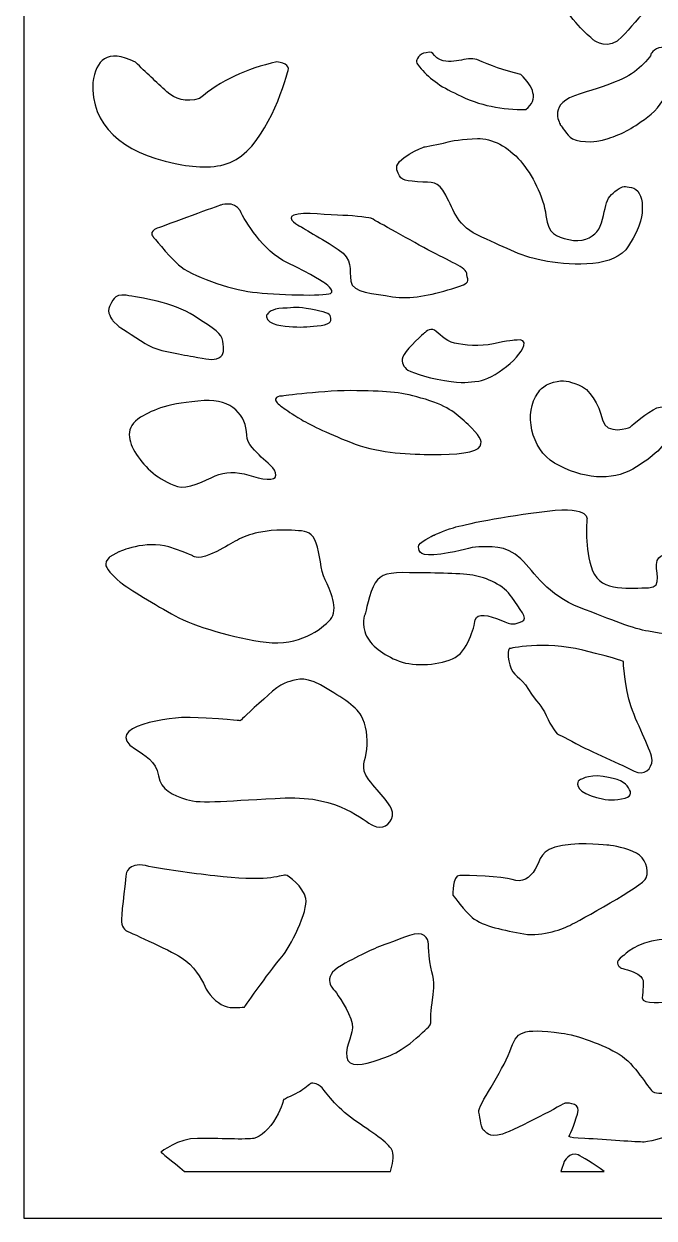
# Model space of a CAD drawing. Header units: centimetres. Extents: x -15.7 to -8.7, y -9 to 9.
# Drawn here: x -15.652 to -13.485, y -9 to -4.895 of the extents above; entities that cross this region are included whole.
import ezdxf

# ---------------------------------------------------------------- set-up
doc = ezdxf.new("R2010")
doc.units = ezdxf.units.CM
doc.header["$MEASUREMENT"] = 0
doc.layers.add('layer 1', color=7, linetype='Continuous')

msp = doc.modelspace()

# ---------------------------------------------------------------- linework, layer by layer
at = {"layer": 'layer 1', "color": 250, "lineweight": 30}
for points, knots in [([(-15.65204, 9.00077), (-15.65204, 9.00077), (-8.7077, 9.00077), (-8.7077, 9.00077), (-8.7077, 9.00077), (-8.7077, 9.00077), (-8.7077, -9.00021), (-8.7077, -9.00021), (-8.7077, -9.00021), (-8.7077, -9.00021), (-15.65204, -9.00021), (-15.65204, -9.00021), (-15.65204, -9.00021), (-15.65204, -9.00021), (-15.65204, 9.00077), (-15.65204, 9.00077)], [0, 0, 0, 0, 0.2, 0.2, 0.2, 0.2, 0.4, 0.4, 0.4, 0.4, 0.6, 0.6, 0.6, 0.6, 1, 1, 1, 1]), ([(-13.53683, -4.53692), (-13.53683, -4.53692), (-13.66994, -4.64125), (-13.7203, -4.69863), (-13.7203, -4.69863), (-13.77068, -4.75601), (-13.82463, -4.77688), (-13.79226, -4.83686), (-13.79226, -4.83686), (-13.75988, -4.89684), (-13.69153, -4.95162), (-13.69153, -4.95162), (-13.69153, -4.95162), (-13.69153, -4.95162), (-13.64116, -4.99074), (-13.59439, -4.93858), (-13.59439, -4.93858), (-13.54763, -4.88641), (-13.4361, -4.75861), (-13.4361, -4.75861), (-13.4361, -4.75861), (-13.4361, -4.75861), (-13.46128, -4.67777), (-13.46128, -4.63864), (-13.46128, -4.63864), (-13.46128, -4.59952), (-13.45768, -4.55257), (-13.45768, -4.55257), (-13.45768, -4.55257), (-13.45768, -4.55257), (-13.44718, -4.51957), (-13.47048, -4.51827), (-13.47048, -4.51827), (-13.49378, -4.51697), (-13.53683, -4.53692), (-13.53683, -4.53692)], [0, 0, 0, 0, 0.1, 0.1, 0.1, 0.1, 0.2, 0.2, 0.2, 0.2, 0.3, 0.3, 0.3, 0.3, 0.4, 0.4, 0.4, 0.4, 0.5, 0.5, 0.5, 0.5, 0.6, 0.6, 0.6, 0.6, 0.7, 0.7, 0.7, 0.7, 0.8, 0.8, 0.8, 0.8, 1, 1, 1, 1]), ([(-13.80749, -5.24136), (-13.80928, -5.23226), (-13.85409, -5.16988), (-13.73937, -5.13479), (-13.73937, -5.13479), (-13.62465, -5.0997), (-13.56907, -5.08021), (-13.52784, -5.03862), (-13.52784, -5.03862), (-13.48661, -4.99703), (-13.50031, -5.0044), (-13.49309, -4.99392), (-13.49309, -4.99392), (-13.48588, -4.98344), (-13.4543, -4.96511), (-13.43445, -4.98147), (-13.43445, -4.98147), (-13.41462, -4.99784), (-13.40334, -5.00701), (-13.40334, -5.03484), (-13.40334, -5.03484), (-13.40334, -5.06267), (-13.44281, -5.16845), (-13.50689, -5.21492), (-13.50689, -5.21492), (-13.57099, -5.26138), (-13.59324, -5.27171), (-13.64309, -5.28913), (-13.64309, -5.28913), (-13.69293, -5.30655), (-13.75702, -5.30139), (-13.77394, -5.28396), (-13.77394, -5.28396), (-13.79084, -5.26654), (-13.80749, -5.24136), (-13.80749, -5.24136)], [0, 0, 0, 0, 0.1, 0.1, 0.1, 0.1, 0.2, 0.2, 0.2, 0.2, 0.3, 0.3, 0.3, 0.3, 0.4, 0.4, 0.4, 0.4, 0.5, 0.5, 0.5, 0.5, 0.6, 0.6, 0.6, 0.6, 0.7, 0.7, 0.7, 0.7, 0.8, 0.8, 0.8, 0.8, 1, 1, 1, 1]), ([(-15.41543, -5.0958), (-15.40278, -5.02019), (-15.36724, -4.97773), (-15.26844, -5.02692), (-15.26844, -5.02692), (-15.23259, -5.06071), (-15.19674, -5.09451), (-15.16089, -5.1283), (-15.16089, -5.1283), (-15.13163, -5.15278), (-15.09637, -5.16533), (-15.04796, -5.15169), (-15.04796, -5.15169), (-14.97626, -5.09061), (-14.88785, -5.04859), (-14.78265, -5.02563), (-14.78265, -5.02563), (-14.7486, -5.0291), (-14.73606, -5.04124), (-14.74501, -5.06202), (-14.74501, -5.06202), (-14.76827, -5.14269), (-14.8333, -5.32467), (-14.94219, -5.37132), (-14.94219, -5.37132), (-14.99628, -5.39449), (-15.07068, -5.3869), (-15.13221, -5.37522), (-15.13221, -5.37522), (-15.31807, -5.33633), (-15.42083, -5.24211), (-15.41543, -5.0958)], [0, 0, 0, 0, 0.1111111, 0.1111111, 0.1111111, 0.1111111, 0.2222222, 0.2222222, 0.2222222, 0.2222222, 0.3333333, 0.3333333, 0.3333333, 0.3333333, 0.4444444, 0.4444444, 0.4444444, 0.4444444, 0.5555556, 0.5555556, 0.5555556, 0.5555556, 0.6666667, 0.6666667, 0.6666667, 0.6666667, 0.7777778, 0.7777778, 0.7777778, 0.7777778, 1, 1, 1, 1]), ([(-14.29503, -5.00853), (-14.28931, -5.00142), (-14.28129, -4.99597), (-14.26868, -4.99386), (-14.26868, -4.99386), (-14.25079, -4.99083), (-14.24839, -4.993), (-14.23988, -5.00328), (-14.23988, -5.00328), (-14.23619, -5.00773), (-14.23248, -5.01185), (-14.22874, -5.01393), (-14.22874, -5.01393), (-14.18004, -5.04106), (-14.12849, -5.00361), (-14.0943, -5.01783), (-14.0943, -5.01783), (-14.04492, -5.03837), (-14.00405, -5.05482), (-13.94273, -5.06852), (-13.94273, -5.06852), (-13.9004, -5.11159), (-13.88035, -5.15316), (-13.9258, -5.18938), (-13.9258, -5.18938), (-14.00623, -5.18997), (-14.08498, -5.17635), (-14.16063, -5.13739), (-14.16063, -5.13739), (-14.22121, -5.11051), (-14.26308, -5.07833), (-14.29128, -5.04231), (-14.29128, -5.04231), (-14.30242, -5.02807), (-14.30707, -5.02347), (-14.29503, -5.00853)], [0, 0, 0, 0, 0.1, 0.1, 0.1, 0.1, 0.2, 0.2, 0.2, 0.2, 0.3, 0.3, 0.3, 0.3, 0.4, 0.4, 0.4, 0.4, 0.5, 0.5, 0.5, 0.5, 0.6, 0.6, 0.6, 0.6, 0.7, 0.7, 0.7, 0.7, 0.8, 0.8, 0.8, 0.8, 1, 1, 1, 1]), ([(-14.27506, -5.31752), (-14.27506, -5.31752), (-14.38277, -5.35947), (-14.36942, -5.39625), (-14.36942, -5.39625), (-14.35607, -5.43304), (-14.35251, -5.43239), (-14.29821, -5.43756), (-14.29821, -5.43756), (-14.24392, -5.44271), (-14.23056, -5.43045), (-14.20118, -5.48402), (-14.20118, -5.48402), (-14.17181, -5.53758), (-14.16558, -5.5892), (-14.07747, -5.62792), (-14.07747, -5.62792), (-13.98934, -5.66664), (-13.94038, -5.69697), (-13.85137, -5.71117), (-13.85137, -5.71117), (-13.76236, -5.72537), (-13.61905, -5.73376), (-13.57277, -5.65825), (-13.57277, -5.65825), (-13.52648, -5.58275), (-13.5247, -5.55307), (-13.52559, -5.5208), (-13.52559, -5.5208), (-13.52648, -5.48853), (-13.53984, -5.46014), (-13.56298, -5.45691), (-13.56298, -5.45691), (-13.58612, -5.45369), (-13.59057, -5.45046), (-13.61193, -5.4653), (-13.61193, -5.4653), (-13.6333, -5.48015), (-13.64398, -5.4924), (-13.6511, -5.51886), (-13.6511, -5.51886), (-13.65822, -5.54532), (-13.66355, -5.58856), (-13.68136, -5.60921), (-13.68136, -5.60921), (-13.69916, -5.62985), (-13.73388, -5.64793), (-13.77839, -5.63631), (-13.77839, -5.63631), (-13.8229, -5.6247), (-13.84782, -5.62082), (-13.85671, -5.55371), (-13.85671, -5.55371), (-13.86562, -5.4866), (-13.90389, -5.41303), (-13.94483, -5.36592), (-13.94483, -5.36592), (-13.98578, -5.31881), (-14.04275, -5.28655), (-14.09259, -5.28913), (-14.09259, -5.28913), (-14.14244, -5.29171), (-14.18338, -5.29623), (-14.20118, -5.30203), (-14.20118, -5.30203), (-14.21899, -5.30784), (-14.27506, -5.31752), (-14.27506, -5.31752)], [0, 0, 0, 0, 0.0555556, 0.0555556, 0.0555556, 0.0555556, 0.1111111, 0.1111111, 0.1111111, 0.1111111, 0.1666667, 0.1666667, 0.1666667, 0.1666667, 0.2222222, 0.2222222, 0.2222222, 0.2222222, 0.2777778, 0.2777778, 0.2777778, 0.2777778, 0.3333333, 0.3333333, 0.3333333, 0.3333333, 0.3888889, 0.3888889, 0.3888889, 0.3888889, 0.4444444, 0.4444444, 0.4444444, 0.4444444, 0.5, 0.5, 0.5, 0.5, 0.5555556, 0.5555556, 0.5555556, 0.5555556, 0.6111111, 0.6111111, 0.6111111, 0.6111111, 0.6666667, 0.6666667, 0.6666667, 0.6666667, 0.7222222, 0.7222222, 0.7222222, 0.7222222, 0.7777778, 0.7777778, 0.7777778, 0.7777778, 0.8333333, 0.8333333, 0.8333333, 0.8333333, 0.8888889, 0.8888889, 0.8888889, 0.8888889, 1, 1, 1, 1]), ([(-15.2079, -5.62598), (-15.2079, -5.62598), (-15.22482, -5.60921), (-15.19366, -5.59759), (-15.19366, -5.59759), (-15.16251, -5.58598), (-14.97737, -5.51821), (-14.97737, -5.51821), (-14.97737, -5.51821), (-14.97737, -5.51821), (-14.92751, -5.5008), (-14.90882, -5.53693), (-14.90882, -5.53693), (-14.89014, -5.57307), (-14.83227, -5.67503), (-14.74504, -5.71633), (-14.74504, -5.71633), (-14.65781, -5.75763), (-14.61865, -5.78538), (-14.61865, -5.78538), (-14.61865, -5.78538), (-14.61865, -5.78538), (-14.57859, -5.81184), (-14.59818, -5.82151), (-14.59818, -5.82151), (-14.61776, -5.8312), (-14.78778, -5.82668), (-14.8661, -5.817), (-14.8661, -5.817), (-14.94443, -5.80732), (-15.07883, -5.76086), (-15.11978, -5.72343), (-15.11978, -5.72343), (-15.16073, -5.68599), (-15.2079, -5.62598), (-15.2079, -5.62598)], [0, 0, 0, 0, 0.1, 0.1, 0.1, 0.1, 0.2, 0.2, 0.2, 0.2, 0.3, 0.3, 0.3, 0.3, 0.4, 0.4, 0.4, 0.4, 0.5, 0.5, 0.5, 0.5, 0.6, 0.6, 0.6, 0.6, 0.7, 0.7, 0.7, 0.7, 0.8, 0.8, 0.8, 0.8, 1, 1, 1, 1]), ([(-14.70378, -5.58965), (-14.70378, -5.58965), (-14.75398, -5.56366), (-14.7235, -5.55197), (-14.7235, -5.55197), (-14.69302, -5.54027), (-14.59801, -5.55326), (-14.55499, -5.55326), (-14.55499, -5.55326), (-14.51197, -5.55326), (-14.4564, -5.56366), (-14.4564, -5.56366), (-14.4564, -5.56366), (-14.4564, -5.56366), (-14.3363, -5.63124), (-14.2628, -5.67153), (-14.2628, -5.67153), (-14.18931, -5.71181), (-14.12836, -5.7313), (-14.12836, -5.756), (-14.12836, -5.756), (-14.12836, -5.78069), (-14.10505, -5.78329), (-14.18035, -5.80539), (-14.18035, -5.80539), (-14.25564, -5.82747), (-14.32195, -5.84307), (-14.3847, -5.83268), (-14.3847, -5.83268), (-14.44745, -5.82228), (-14.52272, -5.81968), (-14.5281, -5.77939), (-14.5281, -5.77939), (-14.53348, -5.7391), (-14.51914, -5.70401), (-14.57112, -5.67023), (-14.57112, -5.67023), (-14.62311, -5.63644), (-14.70378, -5.58965), (-14.70378, -5.58965)], [0, 0, 0, 0, 0.0909091, 0.0909091, 0.0909091, 0.0909091, 0.1818182, 0.1818182, 0.1818182, 0.1818182, 0.2727273, 0.2727273, 0.2727273, 0.2727273, 0.3636364, 0.3636364, 0.3636364, 0.3636364, 0.4545455, 0.4545455, 0.4545455, 0.4545455, 0.5454545, 0.5454545, 0.5454545, 0.5454545, 0.6363636, 0.6363636, 0.6363636, 0.6363636, 0.7272727, 0.7272727, 0.7272727, 0.7272727, 0.8181818, 0.8181818, 0.8181818, 0.8181818, 1, 1, 1, 1]), ([(-15.34588, -5.91574), (-15.34943, -5.91251), (-15.36813, -5.88411), (-15.35744, -5.86669), (-15.35744, -5.86669), (-15.34676, -5.84927), (-15.34588, -5.82151), (-15.30048, -5.82797), (-15.30048, -5.82797), (-15.25508, -5.83442), (-15.13848, -5.8512), (-15.06639, -5.89896), (-15.06639, -5.89896), (-14.99427, -5.94671), (-14.97113, -5.95768), (-14.96758, -5.98608), (-14.96758, -5.98608), (-14.96402, -6.01447), (-14.96135, -6.03318), (-14.98182, -6.04286), (-14.98182, -6.04286), (-15.00229, -6.05254), (-15.02276, -6.04738), (-15.06993, -6.03835), (-15.06993, -6.03835), (-15.11711, -6.02931), (-15.19366, -6.02028), (-15.23551, -5.99381), (-15.23551, -5.99381), (-15.27733, -5.96736), (-15.32717, -5.9338), (-15.32717, -5.9338), (-15.32717, -5.9338), (-15.32717, -5.9338), (-15.34588, -5.91574), (-15.34588, -5.91574)], [0, 0, 0, 0, 0.1, 0.1, 0.1, 0.1, 0.2, 0.2, 0.2, 0.2, 0.3, 0.3, 0.3, 0.3, 0.4, 0.4, 0.4, 0.4, 0.5, 0.5, 0.5, 0.5, 0.6, 0.6, 0.6, 0.6, 0.7, 0.7, 0.7, 0.7, 0.8, 0.8, 0.8, 0.8, 1, 1, 1, 1]), ([(-14.81003, -5.88863), (-14.81003, -5.88863), (-14.80291, -5.87443), (-14.76107, -5.8725), (-14.76107, -5.8725), (-14.71923, -5.87056), (-14.713, -5.86604), (-14.66493, -5.87572), (-14.66493, -5.87572), (-14.61687, -5.8854), (-14.59996, -5.88992), (-14.59729, -5.90154), (-14.59729, -5.90154), (-14.59462, -5.91315), (-14.59283, -5.92606), (-14.63022, -5.93122), (-14.63022, -5.93122), (-14.6676, -5.93638), (-14.68987, -5.93832), (-14.72725, -5.93574), (-14.72725, -5.93574), (-14.75806, -5.93362), (-14.81228, -5.93154), (-14.81804, -5.90154), (-14.81804, -5.90154), (-14.81953, -5.89375), (-14.81003, -5.88863), (-14.81003, -5.88863)], [0, 0, 0, 0, 0.125, 0.125, 0.125, 0.125, 0.25, 0.25, 0.25, 0.25, 0.375, 0.375, 0.375, 0.375, 0.5, 0.5, 0.5, 0.5, 0.625, 0.625, 0.625, 0.625, 0.75, 0.75, 0.75, 0.75, 1, 1, 1, 1]), ([(-14.08725, -6.12288), (-14.12731, -6.12675), (-14.1371, -6.13256), (-14.20563, -6.12094), (-14.20563, -6.12094), (-14.27418, -6.10933), (-14.32668, -6.09126), (-14.33737, -6.08029), (-14.33737, -6.08029), (-14.34806, -6.06932), (-14.35874, -6.05447), (-14.34449, -6.03125), (-14.34449, -6.03125), (-14.33026, -6.00801), (-14.27596, -5.95832), (-14.27596, -5.95832), (-14.27596, -5.95832), (-14.27596, -5.95832), (-14.25548, -5.93767), (-14.24036, -5.94735), (-14.24036, -5.94735), (-14.22522, -5.95703), (-14.20475, -5.98542), (-14.17092, -5.99252), (-14.17092, -5.99252), (-14.1371, -5.99962), (-14.08369, -6.00479), (-14.03741, -5.99446), (-14.03741, -5.99446), (-13.99112, -5.98413), (-13.95996, -5.9822), (-13.95996, -5.9822), (-13.95996, -5.9822), (-13.95996, -5.9822), (-13.93148, -5.97704), (-13.93148, -5.99123), (-13.93148, -5.99123), (-13.93148, -6.03666), (-14.04229, -6.11854), (-14.08725, -6.12288)], [0, 0, 0, 0, 0.0909091, 0.0909091, 0.0909091, 0.0909091, 0.1818182, 0.1818182, 0.1818182, 0.1818182, 0.2727273, 0.2727273, 0.2727273, 0.2727273, 0.3636364, 0.3636364, 0.3636364, 0.3636364, 0.4545455, 0.4545455, 0.4545455, 0.4545455, 0.5454545, 0.5454545, 0.5454545, 0.5454545, 0.6363636, 0.6363636, 0.6363636, 0.6363636, 0.7272727, 0.7272727, 0.7272727, 0.7272727, 0.8181818, 0.8181818, 0.8181818, 0.8181818, 1, 1, 1, 1]), ([(-14.76463, -6.1745), (-14.76463, -6.1745), (-14.62132, -6.15386), (-14.50738, -6.15579), (-14.50738, -6.15579), (-14.39345, -6.15773), (-14.35517, -6.16031), (-14.27151, -6.18547), (-14.27151, -6.18547), (-14.18783, -6.21065), (-14.16202, -6.2371), (-14.12464, -6.27259), (-14.12464, -6.27259), (-14.08725, -6.30808), (-14.073, -6.32551), (-14.0828, -6.3468), (-14.0828, -6.3468), (-14.09259, -6.3681), (-14.17003, -6.37649), (-14.2457, -6.3752), (-14.2457, -6.3752), (-14.32135, -6.37391), (-14.4255, -6.37197), (-14.51273, -6.33907), (-14.51273, -6.33907), (-14.59996, -6.30615), (-14.66404, -6.27518), (-14.69787, -6.25517), (-14.69787, -6.25517), (-14.7317, -6.23516), (-14.7486, -6.22291), (-14.76285, -6.21258), (-14.76285, -6.21258), (-14.77709, -6.20225), (-14.78866, -6.19193), (-14.78688, -6.18547), (-14.78688, -6.18547), (-14.78399, -6.17495), (-14.77652, -6.17558), (-14.76463, -6.1745)], [0, 0, 0, 0, 0.0909091, 0.0909091, 0.0909091, 0.0909091, 0.1818182, 0.1818182, 0.1818182, 0.1818182, 0.2727273, 0.2727273, 0.2727273, 0.2727273, 0.3636364, 0.3636364, 0.3636364, 0.3636364, 0.4545455, 0.4545455, 0.4545455, 0.4545455, 0.5454545, 0.5454545, 0.5454545, 0.5454545, 0.6363636, 0.6363636, 0.6363636, 0.6363636, 0.7272727, 0.7272727, 0.7272727, 0.7272727, 0.8181818, 0.8181818, 0.8181818, 0.8181818, 1, 1, 1, 1]), ([(-13.82721, -6.4045), (-13.73041, -6.46039), (-13.63002, -6.46688), (-13.55832, -6.42529), (-13.55832, -6.42529), (-13.48661, -6.3837), (-13.44422, -6.34343), (-13.42925, -6.29924), (-13.42925, -6.29924), (-13.41428, -6.25503), (-13.42904, -6.22125), (-13.43284, -6.22125), (-13.43284, -6.22125), (-13.43663, -6.22127), (-13.45076, -6.19917), (-13.4884, -6.22125), (-13.4884, -6.22125), (-13.52605, -6.24335), (-13.56907, -6.28234), (-13.56907, -6.28234), (-13.56907, -6.28234), (-13.56907, -6.28234), (-13.64974, -6.31093), (-13.66228, -6.25634), (-13.66228, -6.25634), (-13.67483, -6.20176), (-13.7071, -6.14848), (-13.74474, -6.13548), (-13.74474, -6.13548), (-13.78239, -6.12248), (-13.79315, -6.11729), (-13.83079, -6.12639), (-13.83079, -6.12639), (-13.86843, -6.13548), (-13.88457, -6.16407), (-13.88457, -6.16407), (-13.88457, -6.16407), (-13.93365, -6.22932), (-13.90879, -6.3574), (-13.82721, -6.4045)], [0, 0, 0, 0, 0.0909091, 0.0909091, 0.0909091, 0.0909091, 0.1818182, 0.1818182, 0.1818182, 0.1818182, 0.2727273, 0.2727273, 0.2727273, 0.2727273, 0.3636364, 0.3636364, 0.3636364, 0.3636364, 0.4545455, 0.4545455, 0.4545455, 0.4545455, 0.5454545, 0.5454545, 0.5454545, 0.5454545, 0.6363636, 0.6363636, 0.6363636, 0.6363636, 0.7272727, 0.7272727, 0.7272727, 0.7272727, 0.8181818, 0.8181818, 0.8181818, 0.8181818, 1, 1, 1, 1]), ([(-15.26486, -6.37461), (-15.29432, -6.3295), (-15.30653, -6.28134), (-15.25052, -6.24724), (-15.25052, -6.24724), (-15.20571, -6.21997), (-15.15372, -6.19786), (-15.03182, -6.19006), (-15.03182, -6.19006), (-14.93746, -6.18403), (-14.88591, -6.24149), (-14.88591, -6.3082), (-14.88591, -6.3082), (-14.88591, -6.33949), (-14.85352, -6.36557), (-14.83554, -6.38383), (-14.83554, -6.38383), (-14.81756, -6.40209), (-14.78517, -6.42295), (-14.78517, -6.44643), (-14.78517, -6.44643), (-14.78517, -6.4699), (-14.83554, -6.45946), (-14.87871, -6.44643), (-14.87871, -6.44643), (-14.92188, -6.43339), (-14.96145, -6.43339), (-14.99383, -6.44903), (-14.99383, -6.44903), (-15.02621, -6.46467), (-15.09456, -6.49598), (-15.12334, -6.48555), (-15.12334, -6.48555), (-15.19189, -6.4607), (-15.23333, -6.42285), (-15.26486, -6.37461)], [0, 0, 0, 0, 0.1, 0.1, 0.1, 0.1, 0.2, 0.2, 0.2, 0.2, 0.3, 0.3, 0.3, 0.3, 0.4, 0.4, 0.4, 0.4, 0.5, 0.5, 0.5, 0.5, 0.6, 0.6, 0.6, 0.6, 0.7, 0.7, 0.7, 0.7, 0.8, 0.8, 0.8, 0.8, 1, 1, 1, 1]), ([(-14.24308, -6.65272), (-14.24308, -6.65272), (-14.29686, -6.67741), (-14.29507, -6.69301), (-14.29507, -6.69301), (-14.29328, -6.7086), (-14.29149, -6.72809), (-14.21799, -6.7177), (-14.21799, -6.7177), (-14.1445, -6.70731), (-14.11761, -6.69301), (-14.08713, -6.69301), (-14.08713, -6.69301), (-14.05666, -6.69301), (-13.99391, -6.68391), (-13.94372, -6.7333), (-13.94372, -6.7333), (-13.89353, -6.78268), (-13.8523, -6.85806), (-13.74117, -6.90094), (-13.74117, -6.90094), (-13.63002, -6.94383), (-13.55473, -6.97502), (-13.50454, -6.98282), (-13.50454, -6.98282), (-13.45435, -6.99062), (-13.40954, -7.00751), (-13.37727, -6.96073), (-13.37727, -6.96073), (-13.345, -6.91394), (-13.33066, -6.86326), (-13.35396, -6.81387), (-13.35396, -6.81387), (-13.37727, -6.76449), (-13.43104, -6.7255), (-13.43104, -6.7255), (-13.43104, -6.7255), (-13.43104, -6.7255), (-13.46151, -6.7086), (-13.47407, -6.73979), (-13.47407, -6.73979), (-13.48661, -6.77098), (-13.44897, -6.83336), (-13.50454, -6.83336), (-13.50454, -6.83336), (-13.56011, -6.83336), (-13.66766, -6.85026), (-13.69635, -6.77488), (-13.69635, -6.77488), (-13.72504, -6.69951), (-13.71606, -6.60074), (-13.71606, -6.60074), (-13.71606, -6.60074), (-13.71606, -6.60074), (-13.69992, -6.55135), (-13.8523, -6.56954), (-13.8523, -6.56954), (-14.00467, -6.58774), (-14.13732, -6.61504), (-14.17496, -6.62673), (-14.17496, -6.62673), (-14.21261, -6.63842), (-14.24308, -6.65272), (-14.24308, -6.65272)], [0, 0, 0, 0, 0.0588235, 0.0588235, 0.0588235, 0.0588235, 0.1176471, 0.1176471, 0.1176471, 0.1176471, 0.1764706, 0.1764706, 0.1764706, 0.1764706, 0.2352941, 0.2352941, 0.2352941, 0.2352941, 0.2941176, 0.2941176, 0.2941176, 0.2941176, 0.3529412, 0.3529412, 0.3529412, 0.3529412, 0.4117647, 0.4117647, 0.4117647, 0.4117647, 0.4705882, 0.4705882, 0.4705882, 0.4705882, 0.5294118, 0.5294118, 0.5294118, 0.5294118, 0.5882353, 0.5882353, 0.5882353, 0.5882353, 0.6470588, 0.6470588, 0.6470588, 0.6470588, 0.7058824, 0.7058824, 0.7058824, 0.7058824, 0.7647059, 0.7647059, 0.7647059, 0.7647059, 0.8235294, 0.8235294, 0.8235294, 0.8235294, 0.8823529, 0.8823529, 0.8823529, 0.8823529, 1, 1, 1, 1]), ([(-15.32581, -6.70991), (-15.32581, -6.70991), (-15.23259, -6.66832), (-15.15372, -6.69301), (-15.15372, -6.69301), (-15.07484, -6.7177), (-15.06947, -6.7255), (-15.06947, -6.7255), (-15.06947, -6.7255), (-15.06947, -6.7255), (-15.04975, -6.73979), (-14.98881, -6.7086), (-14.98881, -6.7086), (-14.92785, -6.67741), (-14.90813, -6.65662), (-14.8454, -6.64362), (-14.8454, -6.64362), (-14.78265, -6.63063), (-14.73604, -6.63582), (-14.70737, -6.63713), (-14.70737, -6.63713), (-14.67869, -6.63842), (-14.65896, -6.64492), (-14.64642, -6.68001), (-14.64642, -6.68001), (-14.63387, -6.7151), (-14.63208, -6.77358), (-14.61594, -6.80607), (-14.61594, -6.80607), (-14.59981, -6.83857), (-14.56754, -6.90874), (-14.59801, -6.94254), (-14.59801, -6.94254), (-14.62849, -6.97632), (-14.70737, -7.0348), (-14.81851, -7.02051), (-14.81851, -7.02051), (-14.92965, -7.00621), (-15.06588, -6.96592), (-15.13221, -6.92954), (-15.13221, -6.92954), (-15.19853, -6.89314), (-15.29178, -6.83729), (-15.32043, -6.81387), (-15.32043, -6.81387), (-15.34909, -6.79045), (-15.37079, -6.76498), (-15.37079, -6.75271), (-15.37079, -6.75271), (-15.37079, -6.74045), (-15.35656, -6.72689), (-15.35656, -6.72689), (-15.35656, -6.72689), (-15.35656, -6.72689), (-15.32581, -6.70991), (-15.32581, -6.70991)], [0, 0, 0, 0, 0.0666667, 0.0666667, 0.0666667, 0.0666667, 0.1333333, 0.1333333, 0.1333333, 0.1333333, 0.2, 0.2, 0.2, 0.2, 0.2666667, 0.2666667, 0.2666667, 0.2666667, 0.3333333, 0.3333333, 0.3333333, 0.3333333, 0.4, 0.4, 0.4, 0.4, 0.4666667, 0.4666667, 0.4666667, 0.4666667, 0.5333333, 0.5333333, 0.5333333, 0.5333333, 0.6, 0.6, 0.6, 0.6, 0.6666667, 0.6666667, 0.6666667, 0.6666667, 0.7333333, 0.7333333, 0.7333333, 0.7333333, 0.8, 0.8, 0.8, 0.8, 0.8666667, 0.8666667, 0.8666667, 0.8666667, 1, 1, 1, 1]), ([(-14.47791, -6.92304), (-14.47791, -6.92304), (-14.46358, -6.84766), (-14.44385, -6.81647), (-14.44385, -6.81647), (-14.42413, -6.78528), (-14.39546, -6.78009), (-14.32555, -6.78138), (-14.32555, -6.78138), (-14.25564, -6.78268), (-14.15704, -6.78268), (-14.10863, -6.79048), (-14.10863, -6.79048), (-14.06024, -6.79828), (-14.00109, -6.82427), (-13.9742, -6.86586), (-13.9742, -6.86586), (-13.94731, -6.90745), (-13.91504, -6.93864), (-13.94014, -6.94903), (-13.94014, -6.94903), (-13.96524, -6.95942), (-13.97061, -6.96332), (-14.01184, -6.94513), (-14.01184, -6.94513), (-14.05307, -6.92694), (-14.0943, -6.91914), (-14.09968, -6.94383), (-14.09968, -6.94383), (-14.10505, -6.96853), (-14.12299, -7.0543), (-14.17855, -7.07769), (-14.17855, -7.07769), (-14.23412, -7.10108), (-14.32016, -7.10498), (-14.37215, -7.08159), (-14.37215, -7.08159), (-14.42413, -7.0582), (-14.46715, -7.02571), (-14.47971, -6.98412), (-14.47971, -6.98412), (-14.49225, -6.94254), (-14.47791, -6.92304), (-14.47791, -6.92304)], [0, 0, 0, 0, 0.0833333, 0.0833333, 0.0833333, 0.0833333, 0.1666667, 0.1666667, 0.1666667, 0.1666667, 0.25, 0.25, 0.25, 0.25, 0.3333333, 0.3333333, 0.3333333, 0.3333333, 0.4166667, 0.4166667, 0.4166667, 0.4166667, 0.5, 0.5, 0.5, 0.5, 0.5833333, 0.5833333, 0.5833333, 0.5833333, 0.6666667, 0.6666667, 0.6666667, 0.6666667, 0.75, 0.75, 0.75, 0.75, 0.8333333, 0.8333333, 0.8333333, 0.8333333, 1, 1, 1, 1]), ([(-13.98315, -7.0426), (-13.98315, -7.0426), (-13.86306, -7.01531), (-13.73041, -7.0478), (-13.73041, -7.0478), (-13.59775, -7.08029), (-13.59058, -7.08678), (-13.59058, -7.08678), (-13.59058, -7.08678), (-13.59058, -7.08678), (-13.587, -7.17516), (-13.56369, -7.24274), (-13.56369, -7.24274), (-13.54039, -7.31032), (-13.49199, -7.39739), (-13.49199, -7.42598), (-13.49199, -7.42598), (-13.49199, -7.45457), (-13.51888, -7.48186), (-13.55293, -7.46367), (-13.55293, -7.46367), (-13.587, -7.44547), (-13.71248, -7.39089), (-13.7537, -7.3688), (-13.7537, -7.3688), (-13.79494, -7.34671), (-13.81825, -7.33501), (-13.81825, -7.33501), (-13.81825, -7.33501), (-13.81825, -7.33501), (-13.83976, -7.31162), (-13.85589, -7.27263), (-13.85589, -7.27263), (-13.87203, -7.23364), (-13.88816, -7.23105), (-13.91683, -7.18296), (-13.91683, -7.18296), (-13.94551, -7.13487), (-13.97061, -7.14007), (-13.98137, -7.09848), (-13.98137, -7.09848), (-13.99212, -7.0569), (-13.98315, -7.0426), (-13.98315, -7.0426)], [0, 0, 0, 0, 0.0833333, 0.0833333, 0.0833333, 0.0833333, 0.1666667, 0.1666667, 0.1666667, 0.1666667, 0.25, 0.25, 0.25, 0.25, 0.3333333, 0.3333333, 0.3333333, 0.3333333, 0.4166667, 0.4166667, 0.4166667, 0.4166667, 0.5, 0.5, 0.5, 0.5, 0.5833333, 0.5833333, 0.5833333, 0.5833333, 0.6666667, 0.6666667, 0.6666667, 0.6666667, 0.75, 0.75, 0.75, 0.75, 0.8333333, 0.8333333, 0.8333333, 0.8333333, 1, 1, 1, 1]), ([(-15.08022, -7.27913), (-14.91351, -7.28693), (-14.90813, -7.29083), (-14.90813, -7.29083), (-14.90813, -7.29083), (-14.90813, -7.29083), (-14.90276, -7.28432), (-14.85973, -7.24534), (-14.85973, -7.24534), (-14.81671, -7.20635), (-14.7719, -7.16346), (-14.7468, -7.15827), (-14.7468, -7.15827), (-14.72171, -7.15306), (-14.69482, -7.13227), (-14.63208, -7.16736), (-14.63208, -7.16736), (-14.56934, -7.20245), (-14.51018, -7.24014), (-14.49225, -7.27263), (-14.49225, -7.27263), (-14.47433, -7.30512), (-14.46895, -7.348), (-14.47254, -7.3883), (-14.47254, -7.3883), (-14.47612, -7.42858), (-14.49943, -7.44807), (-14.46537, -7.49356), (-14.46537, -7.49356), (-14.43131, -7.53905), (-14.37753, -7.58453), (-14.3847, -7.61702), (-14.3847, -7.61702), (-14.39187, -7.64951), (-14.41876, -7.66511), (-14.45102, -7.65081), (-14.45102, -7.65081), (-14.48329, -7.63651), (-14.56575, -7.54814), (-14.75398, -7.55594), (-14.75398, -7.55594), (-14.94219, -7.56373), (-15.04436, -7.57803), (-15.09278, -7.56114), (-15.09278, -7.56114), (-15.14117, -7.54424), (-15.1806, -7.52995), (-15.18957, -7.47926), (-15.18957, -7.47926), (-15.19853, -7.42858), (-15.23617, -7.40909), (-15.26844, -7.3883), (-15.26844, -7.3883), (-15.39143, -7.30901), (-15.14, -7.27634), (-15.08022, -7.27913)], [0, 0, 0, 0, 0.0666667, 0.0666667, 0.0666667, 0.0666667, 0.1333333, 0.1333333, 0.1333333, 0.1333333, 0.2, 0.2, 0.2, 0.2, 0.2666667, 0.2666667, 0.2666667, 0.2666667, 0.3333333, 0.3333333, 0.3333333, 0.3333333, 0.4, 0.4, 0.4, 0.4, 0.4666667, 0.4666667, 0.4666667, 0.4666667, 0.5333333, 0.5333333, 0.5333333, 0.5333333, 0.6, 0.6, 0.6, 0.6, 0.6666667, 0.6666667, 0.6666667, 0.6666667, 0.7333333, 0.7333333, 0.7333333, 0.7333333, 0.8, 0.8, 0.8, 0.8, 0.8666667, 0.8666667, 0.8666667, 0.8666667, 1, 1, 1, 1]), ([(-13.74295, -7.49616), (-13.74295, -7.49616), (-13.71428, -7.47407), (-13.6605, -7.48186), (-13.6605, -7.48186), (-13.60671, -7.48966), (-13.58386, -7.50282), (-13.5727, -7.52083), (-13.5727, -7.52083), (-13.56153, -7.53884), (-13.56012, -7.55422), (-13.59683, -7.55914), (-13.59683, -7.55914), (-13.63353, -7.56407), (-13.64487, -7.56604), (-13.70172, -7.54814), (-13.70172, -7.54814), (-13.75857, -7.53024), (-13.75054, -7.49799), (-13.74295, -7.49616)], [0, 0, 0, 0, 0.1666667, 0.1666667, 0.1666667, 0.1666667, 0.3333333, 0.3333333, 0.3333333, 0.3333333, 0.5, 0.5, 0.5, 0.5, 0.6666667, 0.6666667, 0.6666667, 0.6666667, 1, 1, 1, 1]), ([(-14.17675, -7.88993), (-14.17675, -7.88993), (-14.17855, -7.82236), (-14.15345, -7.82236), (-14.15345, -7.82236), (-14.12836, -7.82236), (-14.00646, -7.82495), (-13.9724, -7.83665), (-13.9724, -7.83665), (-13.93834, -7.84835), (-13.91325, -7.83275), (-13.89353, -7.80027), (-13.89353, -7.80027), (-13.87381, -7.76777), (-13.87919, -7.73269), (-13.80031, -7.7197), (-13.80031, -7.7197), (-13.72144, -7.70669), (-13.65332, -7.71839), (-13.64078, -7.71839), (-13.64078, -7.71839), (-13.62823, -7.71839), (-13.57624, -7.72879), (-13.54577, -7.74568), (-13.54577, -7.74568), (-13.51529, -7.76258), (-13.50096, -7.80156), (-13.51171, -7.83016), (-13.51171, -7.83016), (-13.52247, -7.85875), (-13.74474, -7.97831), (-13.77522, -7.99391), (-13.77522, -7.99391), (-13.80569, -8.0095), (-13.87919, -8.03549), (-13.94551, -8.0212), (-13.94551, -8.0212), (-14.01184, -8.0069), (-14.08354, -7.9952), (-14.11761, -7.96012), (-14.11761, -7.96012), (-14.15166, -7.92503), (-14.17675, -7.88993), (-14.17675, -7.88993)], [0, 0, 0, 0, 0.0833333, 0.0833333, 0.0833333, 0.0833333, 0.1666667, 0.1666667, 0.1666667, 0.1666667, 0.25, 0.25, 0.25, 0.25, 0.3333333, 0.3333333, 0.3333333, 0.3333333, 0.4166667, 0.4166667, 0.4166667, 0.4166667, 0.5, 0.5, 0.5, 0.5, 0.5833333, 0.5833333, 0.5833333, 0.5833333, 0.6666667, 0.6666667, 0.6666667, 0.6666667, 0.75, 0.75, 0.75, 0.75, 0.8333333, 0.8333333, 0.8333333, 0.8333333, 1, 1, 1, 1]), ([(-15.30071, -7.81846), (-15.30071, -7.81846), (-15.29533, -7.77557), (-15.23438, -7.78857), (-15.23438, -7.78857), (-15.17344, -7.80156), (-15.07484, -7.81456), (-14.99597, -7.82366), (-14.99597, -7.82366), (-14.9171, -7.83275), (-14.84898, -7.83536), (-14.81492, -7.83146), (-14.81492, -7.83146), (-14.78086, -7.82756), (-14.76114, -7.82106), (-14.75217, -7.82106), (-14.75217, -7.82106), (-14.74322, -7.82106), (-14.69123, -7.86135), (-14.68226, -7.90163), (-14.68226, -7.90163), (-14.67331, -7.94193), (-14.73784, -8.07318), (-14.76473, -8.10177), (-14.76473, -8.10177), (-14.79162, -8.13037), (-14.8938, -8.27462), (-14.8938, -8.27462), (-14.8938, -8.27462), (-14.8938, -8.27462), (-14.93861, -8.28112), (-14.9637, -8.27072), (-14.9637, -8.27072), (-14.98881, -8.26032), (-15.01927, -8.22913), (-15.03003, -8.20313), (-15.03003, -8.20313), (-15.04079, -8.17715), (-15.06767, -8.13167), (-15.1107, -8.10438), (-15.1107, -8.10438), (-15.15372, -8.07708), (-15.30071, -8.0121), (-15.30071, -8.0121), (-15.30071, -8.0121), (-15.30071, -8.0121), (-15.31864, -7.9991), (-15.31685, -7.97181), (-15.31685, -7.97181), (-15.31505, -7.94452), (-15.30071, -7.81846), (-15.30071, -7.81846)], [0, 0, 0, 0, 0.0714286, 0.0714286, 0.0714286, 0.0714286, 0.1428571, 0.1428571, 0.1428571, 0.1428571, 0.2142857, 0.2142857, 0.2142857, 0.2142857, 0.2857143, 0.2857143, 0.2857143, 0.2857143, 0.3571429, 0.3571429, 0.3571429, 0.3571429, 0.4285714, 0.4285714, 0.4285714, 0.4285714, 0.5, 0.5, 0.5, 0.5, 0.5714286, 0.5714286, 0.5714286, 0.5714286, 0.6428571, 0.6428571, 0.6428571, 0.6428571, 0.7142857, 0.7142857, 0.7142857, 0.7142857, 0.7857143, 0.7857143, 0.7857143, 0.7857143, 0.8571429, 0.8571429, 0.8571429, 0.8571429, 1, 1, 1, 1]), ([(-14.58368, -8.21743), (-14.58368, -8.21743), (-14.63566, -8.17325), (-14.56036, -8.13167), (-14.56036, -8.13167), (-14.48509, -8.09008), (-14.45461, -8.07578), (-14.40083, -8.05629), (-14.40083, -8.05629), (-14.34706, -8.03679), (-14.29686, -8.0108), (-14.27535, -8.02899), (-14.27535, -8.02899), (-14.25384, -8.04719), (-14.2646, -8.06018), (-14.25564, -8.11867), (-14.25564, -8.11867), (-14.24667, -8.17715), (-14.23412, -8.17195), (-14.24847, -8.26032), (-14.24847, -8.26032), (-14.2628, -8.34869), (-14.23053, -8.31621), (-14.29149, -8.37209), (-14.29149, -8.37209), (-14.35243, -8.42797), (-14.39546, -8.44486), (-14.45102, -8.46176), (-14.45102, -8.46176), (-14.50659, -8.47865), (-14.54603, -8.47995), (-14.54245, -8.43057), (-14.54245, -8.43057), (-14.53886, -8.38118), (-14.51018, -8.36299), (-14.5281, -8.3149), (-14.5281, -8.3149), (-14.54603, -8.26682), (-14.58368, -8.21743), (-14.58368, -8.21743)], [0, 0, 0, 0, 0.0909091, 0.0909091, 0.0909091, 0.0909091, 0.1818182, 0.1818182, 0.1818182, 0.1818182, 0.2727273, 0.2727273, 0.2727273, 0.2727273, 0.3636364, 0.3636364, 0.3636364, 0.3636364, 0.4545455, 0.4545455, 0.4545455, 0.4545455, 0.5454545, 0.5454545, 0.5454545, 0.5454545, 0.6363636, 0.6363636, 0.6363636, 0.6363636, 0.7272727, 0.7272727, 0.7272727, 0.7272727, 0.8181818, 0.8181818, 0.8181818, 0.8181818, 1, 1, 1, 1]), ([(-13.58879, -8.09691), (-13.58879, -8.09691), (-13.5425, -8.0498), (-13.46774, -8.04399), (-13.46774, -8.04399), (-13.39296, -8.03818), (-13.27191, -8.04011), (-13.27191, -8.04011), (-13.27191, -8.04011), (-13.27191, -8.04011), (-13.26122, -8.04076), (-13.25589, -8.06529), (-13.25589, -8.06529), (-13.25054, -8.08981), (-13.26122, -8.18338), (-13.26122, -8.18338), (-13.26122, -8.18338), (-13.26122, -8.18338), (-13.25856, -8.19435), (-13.28437, -8.20338), (-13.28437, -8.20338), (-13.31018, -8.21242), (-13.44281, -8.25629), (-13.44281, -8.25629), (-13.44281, -8.25629), (-13.44281, -8.25629), (-13.52826, -8.26791), (-13.52559, -8.24339), (-13.52559, -8.24339), (-13.52292, -8.21887), (-13.52203, -8.18531), (-13.52203, -8.18531), (-13.52203, -8.18531), (-13.52203, -8.18531), (-13.5247, -8.17112), (-13.54072, -8.16143), (-13.54072, -8.16143), (-13.55675, -8.15175), (-13.59947, -8.14015), (-13.59947, -8.14015), (-13.59947, -8.14015), (-13.59947, -8.14015), (-13.61728, -8.12788), (-13.60837, -8.11497), (-13.60837, -8.11497), (-13.59947, -8.10207), (-13.58879, -8.09691), (-13.58879, -8.09691)], [0, 0, 0, 0, 0.0769231, 0.0769231, 0.0769231, 0.0769231, 0.1538462, 0.1538462, 0.1538462, 0.1538462, 0.2307692, 0.2307692, 0.2307692, 0.2307692, 0.3076923, 0.3076923, 0.3076923, 0.3076923, 0.3846154, 0.3846154, 0.3846154, 0.3846154, 0.4615385, 0.4615385, 0.4615385, 0.4615385, 0.5384615, 0.5384615, 0.5384615, 0.5384615, 0.6153846, 0.6153846, 0.6153846, 0.6153846, 0.6923077, 0.6923077, 0.6923077, 0.6923077, 0.7692308, 0.7692308, 0.7692308, 0.7692308, 0.8461538, 0.8461538, 0.8461538, 0.8461538, 1, 1, 1, 1]), ([(-13.98137, -8.42797), (-14.00646, -8.49685), (-14.0925, -8.61381), (-14.08713, -8.63591), (-14.08713, -8.63591), (-14.08175, -8.658), (-14.07996, -8.69439), (-14.071, -8.69829), (-14.071, -8.69829), (-14.06203, -8.70219), (-14.05666, -8.72688), (-14.00646, -8.71129), (-14.00646, -8.71129), (-13.95627, -8.69569), (-13.79135, -8.60472), (-13.79135, -8.60472), (-13.79135, -8.60472), (-13.79135, -8.60472), (-13.74295, -8.60212), (-13.74653, -8.63071), (-13.74653, -8.63071), (-13.75013, -8.6593), (-13.77522, -8.71518), (-13.77522, -8.71518), (-13.77522, -8.71518), (-13.77522, -8.71518), (-13.79673, -8.72428), (-13.72323, -8.72688), (-13.72323, -8.72688), (-13.64974, -8.72947), (-13.54397, -8.73988), (-13.51888, -8.73857), (-13.51888, -8.73857), (-13.49378, -8.73727), (-13.42567, -8.71778), (-13.37189, -8.68919), (-13.37189, -8.68919), (-13.3181, -8.6606), (-13.29839, -8.6437), (-13.29839, -8.6437), (-13.29839, -8.6437), (-13.29839, -8.6437), (-13.28764, -8.62161), (-13.30377, -8.60991), (-13.30377, -8.60991), (-13.31991, -8.59822), (-13.44359, -8.56832), (-13.44359, -8.56832), (-13.44359, -8.56832), (-13.44359, -8.56832), (-13.47407, -8.57612), (-13.4902, -8.56443), (-13.4902, -8.56443), (-13.50633, -8.55273), (-13.55115, -8.46956), (-13.60492, -8.43706), (-13.60492, -8.43706), (-13.6587, -8.40458), (-13.75013, -8.37079), (-13.8039, -8.36429), (-13.8039, -8.36429), (-13.94406, -8.34736), (-13.95511, -8.35589), (-13.98137, -8.42797)], [0, 0, 0, 0, 0.0588235, 0.0588235, 0.0588235, 0.0588235, 0.1176471, 0.1176471, 0.1176471, 0.1176471, 0.1764706, 0.1764706, 0.1764706, 0.1764706, 0.2352941, 0.2352941, 0.2352941, 0.2352941, 0.2941176, 0.2941176, 0.2941176, 0.2941176, 0.3529412, 0.3529412, 0.3529412, 0.3529412, 0.4117647, 0.4117647, 0.4117647, 0.4117647, 0.4705882, 0.4705882, 0.4705882, 0.4705882, 0.5294118, 0.5294118, 0.5294118, 0.5294118, 0.5882353, 0.5882353, 0.5882353, 0.5882353, 0.6470588, 0.6470588, 0.6470588, 0.6470588, 0.7058824, 0.7058824, 0.7058824, 0.7058824, 0.7647059, 0.7647059, 0.7647059, 0.7647059, 0.8235294, 0.8235294, 0.8235294, 0.8235294, 0.8823529, 0.8823529, 0.8823529, 0.8823529, 1, 1, 1, 1]), ([(-15.18091, -8.7729), (-15.18091, -8.7729), (-15.11974, -8.72595), (-15.05499, -8.72595), (-15.05499, -8.72595), (-14.99023, -8.72595), (-14.8823, -8.73117), (-14.86073, -8.72595), (-14.86073, -8.72595), (-14.83914, -8.72074), (-14.80676, -8.69466), (-14.78517, -8.65554), (-14.78517, -8.65554), (-14.76359, -8.61641), (-14.75935, -8.59302), (-14.75935, -8.59302), (-14.75935, -8.59302), (-14.75935, -8.59302), (-14.71633, -8.57223), (-14.70378, -8.56573), (-14.70378, -8.56573), (-14.69123, -8.55923), (-14.66613, -8.53713), (-14.66613, -8.53713), (-14.66613, -8.53713), (-14.66613, -8.53713), (-14.64462, -8.53194), (-14.6267, -8.55273), (-14.6267, -8.55273), (-14.60877, -8.57353), (-14.56934, -8.62811), (-14.50659, -8.6697), (-14.50659, -8.6697), (-14.44385, -8.71129), (-14.39187, -8.74767), (-14.3847, -8.76977), (-14.3847, -8.76977), (-14.37853, -8.78874), (-14.38431, -8.81635), (-14.39174, -8.83942), (-14.39174, -8.83942), (-14.39174, -8.83942), (-15.10005, -8.83942), (-15.10005, -8.83942), (-15.10005, -8.83942), (-15.14369, -8.80406), (-15.18091, -8.7729), (-15.18091, -8.7729)], [0, 0, 0, 0, 0.0769231, 0.0769231, 0.0769231, 0.0769231, 0.1538462, 0.1538462, 0.1538462, 0.1538462, 0.2307692, 0.2307692, 0.2307692, 0.2307692, 0.3076923, 0.3076923, 0.3076923, 0.3076923, 0.3846154, 0.3846154, 0.3846154, 0.3846154, 0.4615385, 0.4615385, 0.4615385, 0.4615385, 0.5384615, 0.5384615, 0.5384615, 0.5384615, 0.6153846, 0.6153846, 0.6153846, 0.6153846, 0.6923077, 0.6923077, 0.6923077, 0.6923077, 0.7692308, 0.7692308, 0.7692308, 0.7692308, 0.8461538, 0.8461538, 0.8461538, 0.8461538, 1, 1, 1, 1]), ([(-13.79494, -8.80745), (-13.79494, -8.80745), (-13.77522, -8.77107), (-13.74653, -8.78276), (-13.74653, -8.78276), (-13.73316, -8.78821), (-13.69405, -8.81373), (-13.65612, -8.83942), (-13.65612, -8.83942), (-13.65612, -8.83942), (-13.80562, -8.83942), (-13.80562, -8.83942), (-13.80562, -8.83942), (-13.79945, -8.8213), (-13.79494, -8.80745), (-13.79494, -8.80745)], [0, 0, 0, 0, 0.2, 0.2, 0.2, 0.2, 0.4, 0.4, 0.4, 0.4, 0.6, 0.6, 0.6, 0.6, 1, 1, 1, 1])]:
    msp.add_open_spline(points, degree=3, knots=knots, dxfattribs=at)

doc.saveas('drawing.dxf')
